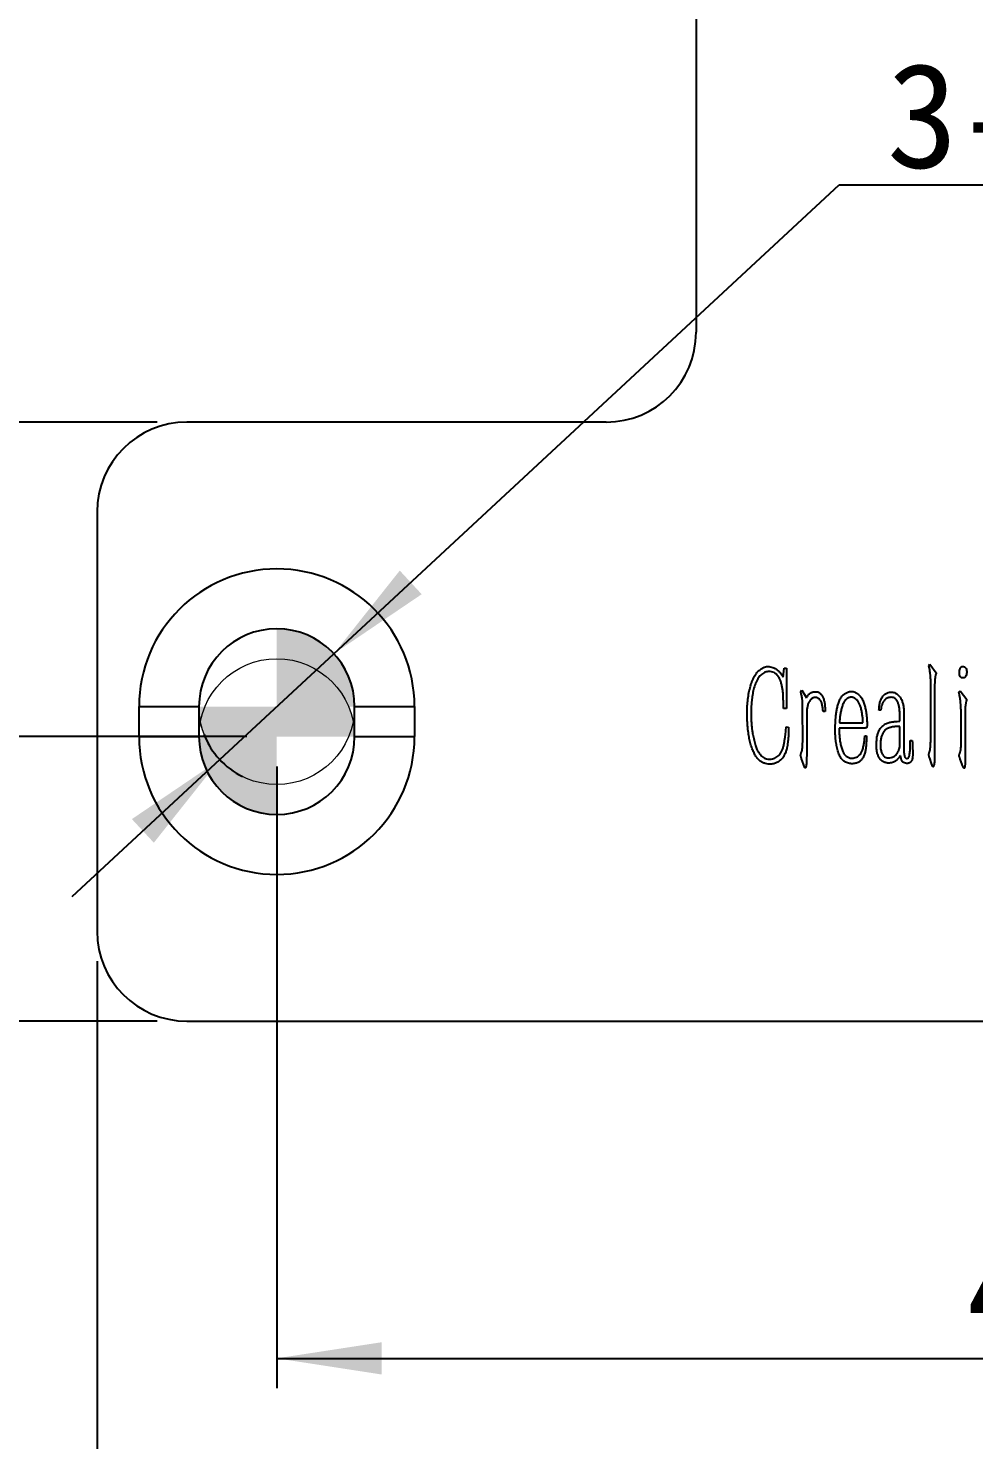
# Model space of a CAD drawing. Header units: millimetres. Extents: x 2 to 295, y 1 to 209.
# Drawn here: x 53.64 to 85.21, y 72.14 to 119.27 of the extents above; entities that cross this region are included whole.
import ezdxf

# ---------------------------------------------------------------- set-up
doc = ezdxf.new("R2010")
doc.units = ezdxf.units.MM
doc.layers.add('DIM', color=5, linetype='Continuous')
doc.styles.add('SLDTEXTSTYLE11', font='', dxfattribs={"width": 0.67})
doc.styles.add('SLDTEXTSTYLE12', font='')
doc.styles.get('SLDTEXTSTYLE11').set_extended_font_data('宋体')
doc.styles.get('SLDTEXTSTYLE12').set_extended_font_data('宋体')
doc.dimstyles.new('SLDDIMSTYLE0', dxfattribs={"dimtxt": 3.5, "dimasz": 3.5, "dimexe": 0, "dimexo": 0.0625, "dimgap": 0.875, "dimtad": 2, "dimrnd": 1e-09, "dimzin": 12, "dimdsep": 46, "dimtxsty": 'SLDTEXTSTYLE11', "dimsah": 1, "dimcen": 0.09, "dimadec": 0, "dimazin": 3, "dimtfac": 1, "dimtofl": 0, "dimtmove": 0, "dimatfit": 3, "dimfxl": 0, "dimfrac": 2, "dimtolj": 1, "dimtzin": 12, "dimarcsym": 0})
doc.dimstyles.new('SLDDIMSTYLE1', dxfattribs={"dimtxt": 3.5, "dimasz": 3.5, "dimexe": 0, "dimexo": 0.0625, "dimgap": 0.875, "dimtad": 2, "dimrnd": 1e-09, "dimzin": 12, "dimdsep": 46, "dimtxsty": 'SLDTEXTSTYLE11', "dimsah": 1, "dimcen": 0.09, "dimadec": 0, "dimazin": 3, "dimtfac": 1, "dimtmove": 0, "dimatfit": 0, "dimfxl": 0, "dimfrac": 2, "dimtolj": 1, "dimtzin": 12, "dimarcsym": 0})
doc.dimstyles.new('SLDDIMSTYLE2', dxfattribs={"dimtxt": 3.5, "dimasz": 3.5, "dimexe": 0, "dimexo": 0.0625, "dimgap": 0.875, "dimtad": 0, "dimtih": 1, "dimtoh": 1, "dimrnd": 1e-09, "dimzin": 12, "dimdsep": 46, "dimtxsty": 'SLDTEXTSTYLE11', "dimsah": 1, "dimcen": 0, "dimadec": 0, "dimazin": 3, "dimtfac": 1, "dimtmove": 0, "dimatfit": 3, "dimfxl": 0, "dimfrac": 2, "dimtolj": 1, "dimtzin": 12, "dimarcsym": 0})

# ---------------------------------------------------------------- blocks, each defined once
blk = doc.blocks.new('_D')
at = {"layer": 'DIM'}
for p, q in [((55.941, 88.115), (55.941, 68.239)), ((116.941, 88.115), (116.941, 68.239)), ((55.941, 69.239), (116.941, 69.239))]:
    blk.add_line(p, q, dxfattribs=at)
for points in [[(55.941, 69.239), (59.441, 68.701), (59.441, 69.778)], [(116.941, 69.239), (113.441, 69.778), (113.441, 68.701)]]:
    blk.add_solid(points, dxfattribs=at)
at = {"layer": 'DIM', "insert": (85.305, 73.312), "char_height": 3.5, "attachment_point": 1, "style": 'SLDTEXTSTYLE12'}
blk.add_mtext('61', dxfattribs=at)
blk = doc.blocks.new('_D_1')
at = {"layer": 'DIM'}
for p, q in [((61.941, 94.615), (61.941, 73.857)), ((109.941, 94.615), (109.941, 73.857)), ((61.941, 74.857), (109.941, 74.857))]:
    blk.add_line(p, q, dxfattribs=at)
for points in [[(61.941, 74.857), (65.441, 74.318), (65.441, 75.395)], [(109.941, 74.857), (106.441, 75.395), (106.441, 74.318)]]:
    blk.add_solid(points, dxfattribs=at)
at = {"layer": 'DIM', "insert": (84.969, 78.93), "char_height": 3.5, "attachment_point": 1, "style": 'SLDTEXTSTYLE12'}
blk.add_mtext('48', dxfattribs=at)
blk = doc.blocks.new('_D_2')
at = {"layer": 'DIM'}
for p, q in [((49.57, 95.615), (49.57, 102.345)), ((60.941, 95.615), (48.57, 95.615)), ((49.57, 95.615), (49.57, 86.115)), ((57.941, 86.115), (48.57, 86.115)), ((49.57, 86.115), (49.57, 79.384))]:
    blk.add_line(p, q, dxfattribs=at)
for points in [[(49.57, 95.615), (50.108, 99.115), (49.031, 99.115)], [(49.57, 86.115), (49.031, 82.615), (50.108, 82.615)]]:
    blk.add_solid(points, dxfattribs=at)
at = {"layer": 'DIM', "insert": (45.497, 89.243), "char_height": 3.5, "attachment_point": 1, "rotation": 90, "style": 'SLDTEXTSTYLE12'}
blk.add_mtext('9.5', dxfattribs=at)
blk = doc.blocks.new('_D_3')
at = {"layer": 'DIM'}
for p, q in [((57.941, 106.115), (40.221, 106.115)), ((41.221, 86.115), (41.221, 106.115)), ((57.941, 86.115), (40.221, 86.115))]:
    blk.add_line(p, q, dxfattribs=at)
for points in [[(41.221, 106.115), (40.683, 102.615), (41.76, 102.615)], [(41.221, 86.115), (41.76, 89.615), (40.683, 89.615)]]:
    blk.add_solid(points, dxfattribs=at)
at = {"layer": 'DIM', "insert": (37.149, 95.242), "char_height": 3.5, "attachment_point": 1, "rotation": 90, "style": 'SLDTEXTSTYLE12'}
blk.add_mtext('20', dxfattribs=at)
blk = doc.blocks.new('_D_4')
at = {"layer": 'DIM'}
for p, q in [((77.941, 144.615), (32.941, 144.615)), ((33.941, 86.115), (33.941, 144.615)), ((57.941, 86.115), (32.941, 86.115))]:
    blk.add_line(p, q, dxfattribs=at)
for points in [[(33.941, 144.615), (33.402, 141.115), (34.479, 141.115)], [(33.941, 86.115), (34.479, 89.615), (33.402, 89.615)]]:
    blk.add_solid(points, dxfattribs=at)
at = {"layer": 'DIM', "insert": (29.868, 115.066), "char_height": 3.5, "attachment_point": 1, "rotation": 90, "style": 'SLDTEXTSTYLE12'}
blk.add_mtext('58.5', dxfattribs=at)
blk = doc.blocks.new('SW_SYMBOL_HOLE_SINK')
at = {"layer": 'DIM', "color": 0}
for p, q in [((0, 875), (800, 75)), ((800, 75), (1600, 875))]:
    blk.add_line(p, q, dxfattribs=at)
blk = doc.blocks.new('_D_7')
at = {"layer": 'DIM'}
for p, q in [((63.847, 98.383), (80.719, 114.032)), ((80.719, 114.032), (105.833, 114.032)), ((60.035, 94.846), (63.847, 98.383)), ((60.035, 94.846), (55.1, 90.269))]:
    blk.add_line(p, q, dxfattribs=at)
blk.add_arc((61.941, 96.615), 2.6, 201.0375, 243.8839, dxfattribs=at)
for points in [[(63.847, 98.383), (66.779, 100.368), (66.047, 101.158)], [(60.035, 94.846), (57.102, 92.861), (57.835, 92.072)]]:
    blk.add_solid(points, dxfattribs=at)
at = {"layer": 'DIM', "xscale": 0.004072727272727273, "yscale": 0.004072727272727273, "zscale": 0.004072727272727273}
blk.add_blockref('SW_SYMBOL_HOLE_SINK', (94.557, 114.318), dxfattribs=at)
at = {"layer": 'DIM', "char_height": 3.5, "attachment_point": 1, "style": 'SLDTEXTSTYLE12'}
for s, insert in [('3-5.2*6.2', (82.307, 118.104)), ('90', (101.482, 118.104)), ('%%d', (104.204, 118.104))]:
    blk.add_mtext(s, dxfattribs=dict(at, insert=insert))
blk = doc.blocks.new('SW_DOWELSYMBOL_2')
at = {"linetype": 'Continuous', "lineweight": 0}
h = blk.add_hatch(color=0, dxfattribs=at)
edge = h.paths.add_edge_path(flags=0)
edge.add_arc((0, 0), 2.6, 0, 90)
edge.add_line((0, 2.6), (0, 0))
edge.add_line((0, 0), (2.6, 0))
h = blk.add_hatch(color=0, dxfattribs=at)
edge = h.paths.add_edge_path(flags=0)
edge.add_arc((0, 0), 2.6, 180, 270)
edge.add_line((0, -2.6), (0, 0))
edge.add_line((0, 0), (-2.6, 0))
at = {"color": 0, "linetype": 'Continuous', "lineweight": 0}
blk.add_circle((0, 0), 2.6, dxfattribs=at)
blk = doc.blocks.new('SW_DOWELSYMBOL_3')
at = {"linetype": 'Continuous', "lineweight": 0}
h = blk.add_hatch(color=0, dxfattribs=at)
edge = h.paths.add_edge_path(flags=0)
edge.add_arc((0, 0), 2.6, 0, 90)
edge.add_line((0, 2.6), (0, 0))
edge.add_line((0, 0), (2.6, 0))
h = blk.add_hatch(color=0, dxfattribs=at)
edge = h.paths.add_edge_path(flags=0)
edge.add_arc((0, 0), 2.6, 180, 270)
edge.add_line((0, -2.6), (0, 0))
edge.add_line((0, 0), (-2.6, 0))
at = {"color": 0, "linetype": 'Continuous', "lineweight": 0}
blk.add_circle((0, 0), 2.6, dxfattribs=at)

msp = doc.modelspace()

# ---------------------------------------------------------------- linework, layer by layer
at = {"color": 7, "linetype": 'Continuous', "lineweight": 25}
for p, q in [((75.941, 141.615), (75.941, 109.115)), ((72.941, 106.115), (58.941, 106.115)), ((55.941, 103.115), (55.941, 89.115)), ((83.712, 97.979), (83.752, 98.029)), ((83.752, 98.029), (83.964, 97.742)), ((78.8, 97.682), (78.845, 97.601)), ((78.845, 97.601), (78.881, 97.898)), ((78.881, 97.898), (78.956, 97.898)), ((78.956, 97.898), (78.956, 96.554)), ((83.732, 97.903), (83.712, 97.979)), ((79.436, 97.113), (79.476, 97.164)), ((79.456, 97.032), (79.436, 97.113)), ((79.476, 97.164), (79.628, 96.906)), ((83.777, 95.517), (83.777, 97.415)), ((83.908, 97.349), (83.908, 95.215)), ((84.715, 97.093), (84.755, 97.143)), ((84.735, 97.012), (84.715, 97.093)), ((84.755, 97.143), (84.981, 96.851)), ((57.341, 95.615), (57.341, 96.615)), ((57.341, 96.615), (59.341, 96.615)), ((59.341, 96.615), (59.341, 95.615)), ((64.541, 95.615), (64.541, 96.615)), ((64.541, 96.615), (66.541, 96.615)), ((66.541, 96.615), (66.541, 95.615)), ((79.496, 96.564), (79.496, 96.745)), ((78.956, 96.554), (78.861, 96.554)), ((79.501, 95.447), (79.496, 96.564)), ((79.637, 96.443), (79.637, 95.154)), ((80.247, 96.448), (80.186, 96.448)), ((80.247, 96.589), (80.247, 96.448)), ((80.735, 96.141), (80.73, 96.071)), ((82.114, 96.499), (82.048, 96.499)), ((82.119, 96.574), (82.114, 96.499)), ((82.743, 96.126), (82.743, 96.383)), ((82.884, 96.272), (82.874, 95.286)), ((84.79, 95.582), (84.79, 96.474)), ((84.926, 96.439), (84.931, 95.024)), ((78.926, 95.673), (78.951, 95.94)), ((78.951, 95.94), (79.032, 95.935)), ((81.535, 95.899), (80.72, 95.899)), ((80.73, 96.071), (81.51, 96.071)), ((82.652, 96.121), (82.743, 96.126)), ((82.743, 95.275), (82.743, 95.95)), ((57.341, 95.615), (59.341, 95.615)), ((64.541, 95.615), (66.541, 95.615)), ((81.57, 95.532), (81.576, 95.643)), ((81.576, 95.643), (81.631, 95.643)), ((82.718, 95.19), (82.743, 95.275)), ((83.091, 95.17), (83.095, 95.482)), ((83.095, 95.482), (83.161, 95.482)), ((83.166, 95.326), (83.176, 95.024)), ((83.908, 95.215), (83.903, 94.883)), ((79.531, 94.691), (79.466, 94.872)), ((79.637, 95.154), (79.628, 94.737)), ((82.789, 94.883), (82.764, 94.978)), ((83.802, 94.722), (83.742, 94.893)), ((84.825, 94.682), (84.765, 94.863)), ((84.931, 95.024), (84.931, 94.843)), ((79.551, 94.626), (79.531, 94.691)), ((83.823, 94.656), (83.802, 94.722)), ((58.941, 86.115), (113.941, 86.115))]:
    msp.add_line(p, q, dxfattribs=at)
for centre, radius, start, end in [((72.941, 109.115), 3, 270, 0), ((58.941, 103.115), 3, 90, 180), ((61.941, 96.615), 4.6, 0, 180), ((61.941, 96.615), 2.6, 0, 180), ((61.941, 95.615), 4.6, 180, 0), ((61.941, 95.615), 2.6, 180, 0), ((58.941, 89.115), 3, 180, 270)]:
    msp.add_arc(centre, radius, start, end, dxfattribs=at)
for points, knots in [([(77.673, 96.861), (77.683, 96.936), (77.703, 97.084), (77.748, 97.264), (77.79, 97.4), (77.823, 97.49), (77.859, 97.569), (77.895, 97.637), (77.933, 97.697), (77.974, 97.751), (78.019, 97.797), (78.066, 97.838), (78.112, 97.871), (78.155, 97.899), (78.192, 97.921), (78.239, 97.94), (78.3, 97.956), (78.351, 97.954), (78.378, 97.953)], [0, 0, 0, 0, 0.159166, 0.316764, 0.39181, 0.459733, 0.520259, 0.573925, 0.623399, 0.670652, 0.716047, 0.760048, 0.80109, 0.836844, 0.867712, 0.893412, 0.943693, 1, 1, 1, 1]), ([(78.418, 97.788), (78.395, 97.788), (78.351, 97.79), (78.284, 97.776), (78.22, 97.751), (78.159, 97.715), (78.1, 97.668), (78.048, 97.608), (77.999, 97.539), (77.958, 97.459), (77.921, 97.372), (77.888, 97.283), (77.861, 97.189), (77.833, 97.061), (77.808, 96.903), (77.79, 96.72), (77.78, 96.548), (77.777, 96.388), (77.78, 96.234), (77.786, 96.132), (77.788, 96.081)], [0, 0, 0, 0, 0.033505, 0.06687, 0.100813, 0.136183, 0.173507, 0.212522, 0.254455, 0.299914, 0.347279, 0.394858, 0.44364, 0.492859, 0.590166, 0.682954, 0.769454, 0.847642, 0.922853, 1, 1, 1, 1]), ([(78.378, 97.953), (78.405, 97.949), (78.461, 97.939), (78.543, 97.909), (78.623, 97.868), (78.693, 97.809), (78.755, 97.749), (78.786, 97.703), (78.8, 97.682)], [0, 0, 0, 0, 0.159856, 0.327635, 0.501921, 0.681981, 0.852769, 1, 1, 1, 1]), ([(78.861, 96.554), (78.861, 96.579), (78.86, 96.63), (78.858, 96.711), (78.856, 96.804), (78.852, 96.909), (78.85, 97.021), (78.839, 97.136), (78.822, 97.253), (78.796, 97.369), (78.762, 97.482), (78.723, 97.567), (78.685, 97.627), (78.655, 97.666), (78.621, 97.7), (78.572, 97.736), (78.506, 97.772), (78.447, 97.783), (78.418, 97.788)], [0, 0, 0, 0, 0.051405, 0.107549, 0.172083, 0.247641, 0.329001, 0.409064, 0.491253, 0.576647, 0.660753, 0.738418, 0.774946, 0.809678, 0.842689, 0.874894, 0.937531, 1, 1, 1, 1]), ([(83.777, 97.415), (83.777, 97.447), (83.777, 97.513), (83.77, 97.612), (83.763, 97.706), (83.753, 97.787), (83.744, 97.851), (83.736, 97.887), (83.732, 97.903)], [0, 0, 0, 0, 0.194321, 0.405664, 0.606727, 0.770342, 0.900868, 1, 1, 1, 1]), ([(83.964, 97.742), (83.958, 97.727), (83.947, 97.701), (83.937, 97.667), (83.932, 97.64), (83.927, 97.614), (83.923, 97.581), (83.915, 97.526), (83.909, 97.448), (83.909, 97.383), (83.908, 97.349)], [0, 0, 0, 0, 0.121741, 0.215112, 0.262722, 0.327195, 0.411973, 0.513657, 0.745969, 1, 1, 1, 1]), ([(84.735, 97.737), (84.735, 97.749), (84.737, 97.779), (84.741, 97.827), (84.752, 97.878), (84.771, 97.917), (84.792, 97.942), (84.814, 97.953), (84.84, 97.958), (84.868, 97.957), (84.897, 97.951), (84.922, 97.936), (84.942, 97.915), (84.962, 97.878), (84.978, 97.823), (84.98, 97.776), (84.981, 97.752)], [0, 0, 0, 0, 0.06777, 0.160259, 0.260352, 0.351112, 0.393251, 0.436228, 0.481869, 0.534653, 0.588806, 0.640325, 0.691039, 0.746758, 0.868316, 1, 1, 1, 1]), ([(84.845, 97.576), (84.836, 97.577), (84.82, 97.578), (84.796, 97.586), (84.777, 97.601), (84.756, 97.629), (84.737, 97.675), (84.736, 97.715), (84.735, 97.737)], [0, 0, 0, 0, 0.119936, 0.228723, 0.33563, 0.452085, 0.705606, 1, 1, 1, 1]), ([(84.981, 97.752), (84.977, 97.729), (84.969, 97.684), (84.948, 97.633), (84.925, 97.6), (84.902, 97.585), (84.875, 97.575), (84.855, 97.575), (84.845, 97.576)], [0, 0, 0, 0, 0.285688, 0.543985, 0.659912, 0.76571, 0.87683, 1, 1, 1, 1]), ([(79.628, 96.906), (79.638, 96.924), (79.658, 96.959), (79.691, 97.008), (79.733, 97.051), (79.777, 97.079), (79.819, 97.097), (79.858, 97.107), (79.903, 97.112), (79.952, 97.116), (80.005, 97.112), (80.056, 97.089), (80.103, 97.05), (80.127, 97.016), (80.141, 96.997)], [0, 0, 0, 0, 0.095544, 0.186159, 0.277069, 0.373452, 0.427442, 0.489814, 0.559922, 0.638816, 0.720419, 0.803915, 0.895267, 1, 1, 1, 1]), ([(80.589, 95.955), (80.59, 95.989), (80.592, 96.055), (80.596, 96.15), (80.604, 96.237), (80.613, 96.343), (80.63, 96.463), (80.657, 96.598), (80.695, 96.727), (80.736, 96.831), (80.776, 96.909), (80.811, 96.961), (80.85, 97.005), (80.894, 97.04), (80.939, 97.068), (80.982, 97.091), (81.025, 97.108), (81.053, 97.115), (81.067, 97.118)], [0, 0, 0, 0, 0.075818, 0.146134, 0.211033, 0.271018, 0.381064, 0.480958, 0.578429, 0.679177, 0.728658, 0.774831, 0.817912, 0.859199, 0.898477, 0.935337, 0.968612, 1, 1, 1, 1]), ([(81.067, 97.118), (81.087, 97.12), (81.127, 97.125), (81.188, 97.117), (81.249, 97.097), (81.308, 97.066), (81.363, 97.026), (81.413, 96.979), (81.455, 96.925), (81.503, 96.843), (81.55, 96.734), (81.586, 96.6), (81.611, 96.474), (81.629, 96.361), (81.639, 96.262), (81.646, 96.176), (81.65, 96.095), (81.651, 96.03), (81.65, 95.982), (81.649, 95.953), (81.644, 95.933), (81.64, 95.916), (81.625, 95.908), (81.604, 95.902), (81.573, 95.901), (81.549, 95.9), (81.535, 95.899)], [0, 0, 0, 0, 0.037801, 0.075322, 0.114471, 0.156308, 0.199319, 0.241463, 0.284567, 0.328386, 0.41718, 0.505719, 0.587865, 0.65895, 0.719802, 0.772559, 0.821481, 0.871287, 0.894097, 0.911837, 0.925164, 0.93372, 0.94211, 0.955216, 0.974851, 1, 1, 1, 1]), ([(82.048, 96.499), (82.05, 96.526), (82.054, 96.576), (82.06, 96.649), (82.072, 96.72), (82.093, 96.793), (82.125, 96.87), (82.16, 96.935), (82.196, 96.985), (82.229, 97.018), (82.266, 97.046), (82.321, 97.075), (82.395, 97.101), (82.457, 97.102), (82.487, 97.103)], [0, 0, 0, 0, 0.0961505, 0.1799901, 0.2620238, 0.3525149, 0.451274, 0.5589824, 0.614924, 0.6701708, 0.7246851, 0.7810898, 0.8922734, 1, 1, 1, 1]), ([(82.487, 97.103), (82.506, 97.1), (82.545, 97.093), (82.599, 97.072), (82.65, 97.042), (82.694, 97.002), (82.734, 96.959), (82.768, 96.911), (82.797, 96.859), (82.827, 96.785), (82.854, 96.689), (82.871, 96.59), (82.877, 96.506), (82.882, 96.435), (82.884, 96.356), (82.884, 96.301), (82.884, 96.272)], [0, 0, 0, 0, 0.058878, 0.116003, 0.17307, 0.231781, 0.290923, 0.349204, 0.407451, 0.466778, 0.585416, 0.703091, 0.76542, 0.835807, 0.914221, 1, 1, 1, 1]), ([(78.448, 94.696), (78.416, 94.695), (78.35, 94.692), (78.253, 94.714), (78.163, 94.749), (78.094, 94.789), (78.045, 94.829), (78.01, 94.866), (77.975, 94.907), (77.941, 94.956), (77.907, 95.011), (77.875, 95.072), (77.845, 95.139), (77.804, 95.237), (77.76, 95.374), (77.724, 95.519), (77.701, 95.645), (77.687, 95.748), (77.673, 95.857), (77.658, 96.009), (77.646, 96.197), (77.64, 96.42), (77.647, 96.641), (77.664, 96.787), (77.673, 96.861)], [0, 0, 0, 0, 0.037676, 0.076741, 0.115303, 0.151318, 0.169792, 0.189412, 0.210765, 0.234022, 0.259068, 0.286111, 0.31473, 0.345375, 0.411504, 0.48305, 0.521372, 0.562098, 0.605063, 0.650253, 0.740982, 0.826873, 0.911914, 1, 1, 1, 1]), ([(79.496, 96.745), (79.496, 96.771), (79.494, 96.824), (79.482, 96.902), (79.47, 96.972), (79.46, 97.014), (79.456, 97.032)], [0, 0, 0, 0, 0.267315, 0.549796, 0.808133, 1, 1, 1, 1]), ([(79.909, 96.922), (79.895, 96.919), (79.867, 96.914), (79.827, 96.895), (79.789, 96.868), (79.755, 96.833), (79.723, 96.792), (79.697, 96.746), (79.677, 96.694), (79.658, 96.623), (79.643, 96.539), (79.639, 96.473), (79.637, 96.443)], [0, 0, 0, 0, 0.07185, 0.144565, 0.220844, 0.303916, 0.390406, 0.479388, 0.570829, 0.668169, 0.849602, 1, 1, 1, 1]), ([(80.186, 96.448), (80.182, 96.491), (80.174, 96.573), (80.156, 96.672), (80.137, 96.743), (80.117, 96.79), (80.09, 96.83), (80.059, 96.864), (80.024, 96.891), (79.988, 96.912), (79.949, 96.921), (79.923, 96.922), (79.909, 96.922)], [0, 0, 0, 0, 0.213409, 0.405564, 0.493655, 0.576576, 0.654457, 0.730838, 0.803433, 0.870371, 0.934907, 1, 1, 1, 1]), ([(80.141, 96.997), (80.149, 96.984), (80.166, 96.955), (80.187, 96.907), (80.206, 96.853), (80.219, 96.793), (80.231, 96.734), (80.24, 96.68), (80.246, 96.633), (80.246, 96.603), (80.247, 96.589)], [0, 0, 0, 0, 0.111437, 0.233776, 0.368908, 0.516722, 0.663035, 0.790866, 0.903616, 1, 1, 1, 1]), ([(81.118, 96.932), (81.102, 96.93), (81.071, 96.926), (81.025, 96.91), (80.983, 96.883), (80.942, 96.848), (80.906, 96.807), (80.874, 96.759), (80.846, 96.705), (80.817, 96.625), (80.787, 96.517), (80.763, 96.406), (80.749, 96.317), (80.741, 96.254), (80.736, 96.196), (80.735, 96.159), (80.735, 96.141)], [0, 0, 0, 0, 0.0501713, 0.099428, 0.1520369, 0.2078301, 0.2663561, 0.3263487, 0.3900182, 0.4564829, 0.5963911, 0.7435571, 0.8159727, 0.8826047, 0.9441347, 1, 1, 1, 1]), ([(81.51, 96.071), (81.51, 96.105), (81.509, 96.176), (81.5, 96.285), (81.485, 96.404), (81.463, 96.508), (81.441, 96.592), (81.423, 96.65), (81.401, 96.701), (81.371, 96.76), (81.327, 96.823), (81.274, 96.873), (81.228, 96.904), (81.192, 96.92), (81.155, 96.93), (81.13, 96.931), (81.118, 96.932)], [0, 0, 0, 0, 0.100154, 0.205666, 0.320598, 0.449523, 0.514818, 0.573559, 0.627866, 0.676869, 0.766448, 0.849622, 0.88947, 0.926821, 0.963605, 1, 1, 1, 1]), ([(82.426, 96.926), (82.411, 96.924), (82.381, 96.92), (82.338, 96.907), (82.299, 96.887), (82.264, 96.862), (82.233, 96.831), (82.205, 96.796), (82.18, 96.756), (82.16, 96.713), (82.142, 96.672), (82.13, 96.634), (82.121, 96.602), (82.12, 96.583), (82.119, 96.574)], [0, 0, 0, 0, 0.092694, 0.180921, 0.265415, 0.351035, 0.43558, 0.524789, 0.616941, 0.713976, 0.806623, 0.88411, 0.949621, 1, 1, 1, 1]), ([(82.743, 96.383), (82.742, 96.424), (82.74, 96.504), (82.726, 96.602), (82.708, 96.675), (82.694, 96.724), (82.676, 96.767), (82.656, 96.805), (82.633, 96.838), (82.61, 96.866), (82.583, 96.888), (82.545, 96.91), (82.493, 96.927), (82.449, 96.927), (82.426, 96.926)], [0, 0, 0, 0, 0.1735101, 0.3391348, 0.4168388, 0.4892744, 0.5542345, 0.6148457, 0.6707807, 0.7221617, 0.7699032, 0.8160227, 0.9053759, 1, 1, 1, 1]), ([(84.79, 96.474), (84.79, 96.483), (84.789, 96.508), (84.787, 96.553), (84.782, 96.615), (84.777, 96.688), (84.772, 96.761), (84.767, 96.824), (84.761, 96.869), (84.757, 96.911), (84.748, 96.956), (84.739, 96.992), (84.735, 97.012)], [0, 0, 0, 0, 0.052292, 0.136306, 0.250781, 0.395541, 0.541772, 0.656354, 0.742184, 0.796273, 0.887199, 1, 1, 1, 1]), ([(84.981, 96.851), (84.975, 96.834), (84.964, 96.805), (84.954, 96.767), (84.949, 96.738), (84.944, 96.712), (84.939, 96.68), (84.932, 96.643), (84.927, 96.6), (84.924, 96.551), (84.924, 96.497), (84.925, 96.458), (84.926, 96.439)], [0, 0, 0, 0, 0.126153, 0.227225, 0.276126, 0.339691, 0.417277, 0.507453, 0.611493, 0.727469, 0.857485, 1, 1, 1, 1]), ([(77.788, 96.081), (77.792, 96.035), (77.801, 95.94), (77.814, 95.821), (77.83, 95.72), (77.846, 95.637), (77.865, 95.546), (77.887, 95.453), (77.912, 95.363), (77.935, 95.284), (77.959, 95.219), (77.99, 95.152), (78.033, 95.081), (78.09, 95.006), (78.153, 94.943), (78.221, 94.895), (78.297, 94.868), (78.35, 94.864), (78.378, 94.863)], [0, 0, 0, 0, 0.09472, 0.193819, 0.24646, 0.304558, 0.367659, 0.435798, 0.501846, 0.558299, 0.605562, 0.643201, 0.709306, 0.774774, 0.836788, 0.891513, 0.94409, 1, 1, 1, 1]), ([(78.378, 94.863), (78.403, 94.862), (78.455, 94.862), (78.532, 94.881), (78.607, 94.913), (78.677, 94.959), (78.739, 95.021), (78.791, 95.097), (78.833, 95.188), (78.862, 95.292), (78.885, 95.405), (78.9, 95.501), (78.911, 95.573), (78.918, 95.616), (78.922, 95.649), (78.925, 95.666), (78.926, 95.673)], [0, 0, 0, 0, 0.069607, 0.141747, 0.216626, 0.291923, 0.370544, 0.454368, 0.545316, 0.64417, 0.750125, 0.860023, 0.91038, 0.951091, 0.980707, 1, 1, 1, 1]), ([(79.032, 95.935), (79.032, 95.91), (79.032, 95.865), (79.031, 95.803), (79.031, 95.754), (79.029, 95.714), (79.027, 95.677), (79.024, 95.635), (79.02, 95.585), (79.012, 95.511), (79.004, 95.423), (78.992, 95.324), (78.976, 95.227), (78.944, 95.126), (78.901, 95.02), (78.852, 94.936), (78.806, 94.873), (78.765, 94.831), (78.72, 94.793), (78.67, 94.761), (78.617, 94.734), (78.561, 94.715), (78.505, 94.701), (78.467, 94.698), (78.448, 94.696)], [0, 0, 0, 0, 0.0492072, 0.0895601, 0.1220405, 0.1461721, 0.1688288, 0.196455, 0.2295558, 0.2681387, 0.3432969, 0.4052472, 0.4652799, 0.5372033, 0.6139665, 0.6913595, 0.7296432, 0.7679237, 0.8063558, 0.8462105, 0.8858216, 0.9239531, 0.9619065, 1, 1, 1, 1]), ([(81.178, 94.711), (81.159, 94.711), (81.121, 94.709), (81.062, 94.715), (80.998, 94.734), (80.941, 94.758), (80.892, 94.785), (80.857, 94.815), (80.821, 94.848), (80.786, 94.888), (80.752, 94.936), (80.725, 94.996), (80.696, 95.065), (80.666, 95.171), (80.634, 95.313), (80.608, 95.46), (80.595, 95.587), (80.589, 95.697), (80.588, 95.821), (80.588, 95.909), (80.589, 95.955)], [0, 0, 0, 0, 0.0361509, 0.0734624, 0.115438, 0.1653073, 0.1931658, 0.2226724, 0.2543837, 0.2882075, 0.3256401, 0.3681027, 0.4158955, 0.4692616, 0.5825501, 0.6968866, 0.7588961, 0.8298505, 0.9103524, 1, 1, 1, 1]), ([(80.72, 95.899), (80.721, 95.854), (80.722, 95.766), (80.726, 95.634), (80.741, 95.498), (80.762, 95.38), (80.784, 95.283), (80.804, 95.214), (80.825, 95.151), (80.849, 95.095), (80.877, 95.045), (80.911, 95.001), (80.95, 94.965), (80.993, 94.935), (81.04, 94.912), (81.089, 94.899), (81.138, 94.893), (81.171, 94.896), (81.188, 94.898)], [0, 0, 0, 0, 0.110128, 0.213106, 0.319622, 0.4412, 0.502942, 0.560634, 0.614105, 0.66317, 0.708994, 0.752322, 0.795313, 0.837707, 0.879693, 0.920276, 0.959614, 1, 1, 1, 1]), ([(81.978, 95.573), (81.981, 95.59), (81.987, 95.626), (82.003, 95.68), (82.023, 95.738), (82.045, 95.797), (82.074, 95.856), (82.112, 95.91), (82.158, 95.958), (82.209, 96.001), (82.265, 96.037), (82.323, 96.066), (82.384, 96.087), (82.445, 96.099), (82.504, 96.106), (82.559, 96.114), (82.607, 96.118), (82.638, 96.12), (82.652, 96.121)], [0, 0, 0, 0, 0.054272, 0.113523, 0.17561, 0.242927, 0.311372, 0.379128, 0.446936, 0.516609, 0.586505, 0.653569, 0.719083, 0.78457, 0.847754, 0.904607, 0.955062, 1, 1, 1, 1]), ([(82.743, 95.95), (82.718, 95.95), (82.666, 95.95), (82.6, 95.948), (82.543, 95.945), (82.496, 95.936), (82.445, 95.924), (82.39, 95.907), (82.337, 95.887), (82.289, 95.861), (82.248, 95.828), (82.213, 95.79), (82.186, 95.747), (82.161, 95.701), (82.141, 95.651), (82.126, 95.597), (82.114, 95.538), (82.104, 95.476), (82.099, 95.409), (82.095, 95.339), (82.097, 95.269), (82.103, 95.204), (82.116, 95.144), (82.128, 95.107), (82.134, 95.089)], [0, 0, 0, 0, 0.0591193, 0.1199821, 0.1527775, 0.1894832, 0.2301363, 0.275161, 0.3202442, 0.3616082, 0.4020338, 0.4406421, 0.4799606, 0.5194964, 0.5609559, 0.6040019, 0.6491398, 0.6979253, 0.7497842, 0.804931, 0.859468, 0.9102388, 0.9566186, 1, 1, 1, 1]), ([(79.466, 94.872), (79.461, 94.888), (79.451, 94.914), (79.441, 94.95), (79.434, 94.976), (79.432, 94.999), (79.439, 95.024), (79.449, 95.056), (79.462, 95.093), (79.474, 95.134), (79.485, 95.174), (79.488, 95.207), (79.491, 95.235), (79.492, 95.263), (79.494, 95.298), (79.496, 95.338), (79.499, 95.377), (79.499, 95.409), (79.502, 95.431), (79.502, 95.442), (79.501, 95.447)], [0, 0, 0, 0, 0.081948, 0.14546, 0.189828, 0.217888, 0.263227, 0.32067, 0.388956, 0.464512, 0.539067, 0.600514, 0.634904, 0.681972, 0.743062, 0.815566, 0.886802, 0.941481, 0.978406, 1, 1, 1, 1]), ([(81.631, 95.643), (81.63, 95.603), (81.63, 95.526), (81.626, 95.411), (81.619, 95.296), (81.605, 95.179), (81.58, 95.06), (81.541, 94.966), (81.503, 94.896), (81.47, 94.85), (81.434, 94.81), (81.395, 94.776), (81.35, 94.748), (81.299, 94.729), (81.241, 94.715), (81.199, 94.713), (81.178, 94.711)], [0, 0, 0, 0, 0.102437, 0.200409, 0.297896, 0.401132, 0.506153, 0.611905, 0.663525, 0.711604, 0.757668, 0.801968, 0.846493, 0.892791, 0.944359, 1, 1, 1, 1]), ([(81.188, 94.898), (81.211, 94.901), (81.26, 94.909), (81.329, 94.942), (81.392, 94.989), (81.437, 95.041), (81.467, 95.092), (81.489, 95.14), (81.507, 95.197), (81.532, 95.284), (81.556, 95.396), (81.566, 95.488), (81.57, 95.532)], [0, 0, 0, 0, 0.08851, 0.18185, 0.278758, 0.378865, 0.434739, 0.499587, 0.573721, 0.658153, 0.833552, 1, 1, 1, 1]), ([(82.401, 94.731), (82.385, 94.731), (82.354, 94.729), (82.307, 94.734), (82.261, 94.744), (82.217, 94.761), (82.174, 94.783), (82.137, 94.812), (82.102, 94.844), (82.063, 94.896), (82.023, 94.968), (81.996, 95.049), (81.981, 95.119), (81.974, 95.179), (81.968, 95.245), (81.968, 95.316), (81.968, 95.387), (81.971, 95.454), (81.973, 95.515), (81.977, 95.554), (81.978, 95.573)], [0, 0, 0, 0, 0.043197, 0.086568, 0.129459, 0.173496, 0.217035, 0.260621, 0.303277, 0.347696, 0.437891, 0.53065, 0.581053, 0.636306, 0.696804, 0.763295, 0.83046, 0.892173, 0.948437, 1, 1, 1, 1]), ([(82.874, 95.286), (82.874, 95.249), (82.875, 95.177), (82.881, 95.09), (82.889, 95.028), (82.896, 94.988), (82.905, 94.955), (82.915, 94.929), (82.928, 94.908), (82.946, 94.894), (82.967, 94.887), (82.982, 94.888), (82.99, 94.888)], [0, 0, 0, 0, 0.245899, 0.474194, 0.577342, 0.664714, 0.739965, 0.802163, 0.85434, 0.900215, 0.947175, 1, 1, 1, 1]), ([(83.161, 95.482), (83.162, 95.465), (83.163, 95.435), (83.164, 95.392), (83.167, 95.357), (83.166, 95.335), (83.166, 95.326)], [0, 0, 0, 0, 0.315897, 0.588603, 0.818308, 1, 1, 1, 1]), ([(83.742, 94.893), (83.738, 94.909), (83.731, 94.936), (83.72, 94.972), (83.715, 94.998), (83.711, 95.019), (83.717, 95.043), (83.728, 95.073), (83.741, 95.108), (83.75, 95.145), (83.757, 95.185), (83.763, 95.232), (83.768, 95.291), (83.772, 95.363), (83.776, 95.44), (83.777, 95.492), (83.777, 95.517)], [0, 0, 0, 0, 0.077782, 0.136194, 0.176968, 0.199562, 0.236445, 0.291049, 0.353469, 0.411585, 0.472416, 0.543516, 0.634333, 0.75435, 0.88369, 1, 1, 1, 1]), ([(84.729, 94.998), (84.731, 95.004), (84.734, 95.021), (84.746, 95.048), (84.758, 95.084), (84.77, 95.123), (84.779, 95.167), (84.785, 95.217), (84.788, 95.265), (84.79, 95.301), (84.79, 95.324), (84.79, 95.343), (84.79, 95.367), (84.79, 95.398), (84.79, 95.435), (84.79, 95.479), (84.79, 95.528), (84.79, 95.564), (84.79, 95.582)], [0, 0, 0, 0, 0.029663, 0.084682, 0.15284, 0.218626, 0.293268, 0.382211, 0.470653, 0.540012, 0.560176, 0.591682, 0.63327, 0.68494, 0.747952, 0.821046, 0.905482, 1, 1, 1, 1]), ([(79.628, 94.737), (79.626, 94.714), (79.622, 94.671), (79.615, 94.622), (79.607, 94.591), (79.603, 94.578), (79.595, 94.568), (79.59, 94.57), (79.587, 94.57)], [0, 0, 0, 0, 0.387346, 0.706319, 0.825969, 0.911434, 0.958337, 1, 1, 1, 1]), ([(82.134, 95.089), (82.14, 95.073), (82.151, 95.043), (82.172, 95.002), (82.195, 94.969), (82.221, 94.945), (82.25, 94.928), (82.281, 94.918), (82.315, 94.909), (82.338, 94.909), (82.35, 94.908)], [0, 0, 0, 0, 0.169302, 0.317175, 0.446043, 0.557897, 0.662544, 0.770963, 0.880657, 1, 1, 1, 1]), ([(82.35, 94.908), (82.372, 94.908), (82.419, 94.908), (82.479, 94.919), (82.529, 94.936), (82.567, 94.96), (82.603, 94.992), (82.636, 95.031), (82.665, 95.072), (82.69, 95.113), (82.708, 95.152), (82.715, 95.178), (82.718, 95.19)], [0, 0, 0, 0, 0.128385, 0.276834, 0.358511, 0.445303, 0.539399, 0.642933, 0.747721, 0.840325, 0.924818, 1, 1, 1, 1]), ([(82.764, 94.978), (82.741, 94.949), (82.697, 94.892), (82.637, 94.826), (82.581, 94.779), (82.528, 94.756), (82.468, 94.738), (82.424, 94.734), (82.401, 94.731)], [0, 0, 0, 0, 0.239126, 0.472137, 0.588265, 0.712982, 0.848714, 1, 1, 1, 1]), ([(83.176, 95.024), (83.175, 94.994), (83.174, 94.94), (83.165, 94.876), (83.153, 94.831), (83.136, 94.803), (83.116, 94.776), (83.091, 94.753), (83.063, 94.735), (83.031, 94.723), (82.998, 94.717), (82.953, 94.718), (82.901, 94.731), (82.855, 94.756), (82.827, 94.786), (82.81, 94.813), (82.798, 94.846), (82.792, 94.87), (82.789, 94.883)], [0, 0, 0, 0, 0.127821, 0.235118, 0.282701, 0.329689, 0.377529, 0.427325, 0.475967, 0.523599, 0.571999, 0.621795, 0.717604, 0.803921, 0.846803, 0.893038, 0.944088, 1, 1, 1, 1]), ([(82.99, 94.888), (83, 94.889), (83.02, 94.892), (83.039, 94.912), (83.051, 94.935), (83.06, 94.959), (83.067, 94.99), (83.075, 95.039), (83.085, 95.1), (83.089, 95.148), (83.091, 95.17)], [0, 0, 0, 0, 0.088727, 0.184346, 0.245906, 0.327724, 0.426058, 0.546729, 0.791565, 1, 1, 1, 1]), ([(83.903, 94.883), (83.903, 94.861), (83.902, 94.819), (83.898, 94.761), (83.893, 94.71), (83.884, 94.669), (83.874, 94.637), (83.868, 94.618), (83.861, 94.602), (83.855, 94.605), (83.853, 94.606)], [0, 0, 0, 0, 0.22788, 0.427955, 0.603223, 0.749826, 0.864818, 0.938521, 0.980505, 1, 1, 1, 1]), ([(84.765, 94.863), (84.76, 94.875), (84.753, 94.896), (84.741, 94.924), (84.736, 94.944), (84.728, 94.96), (84.726, 94.978), (84.728, 94.991), (84.729, 94.998)], [0, 0, 0, 0, 0.273716, 0.481148, 0.630379, 0.71509, 0.841912, 1, 1, 1, 1]), ([(84.931, 94.843), (84.931, 94.805), (84.931, 94.737), (84.923, 94.658), (84.917, 94.605), (84.91, 94.582), (84.907, 94.564), (84.899, 94.561), (84.896, 94.561)], [0, 0, 0, 0, 0.38374, 0.706848, 0.831751, 0.919184, 0.972267, 1, 1, 1, 1]), ([(79.587, 94.57), (79.585, 94.571), (79.579, 94.573), (79.568, 94.579), (79.56, 94.599), (79.555, 94.616), (79.551, 94.626)], [0, 0, 0, 0, 0.100758, 0.248307, 0.519709, 1, 1, 1, 1]), ([(83.853, 94.606), (83.851, 94.608), (83.843, 94.613), (83.835, 94.627), (83.826, 94.641), (83.823, 94.652), (83.823, 94.656)], [0, 0, 0, 0, 0.1421863, 0.4539502, 0.7943303, 1, 1, 1, 1]), ([(84.896, 94.561), (84.892, 94.561), (84.885, 94.562), (84.876, 94.572), (84.866, 94.591), (84.851, 94.617), (84.837, 94.649), (84.829, 94.671), (84.825, 94.682)], [0, 0, 0, 0, 0.068925, 0.145726, 0.277741, 0.506574, 0.76781, 1, 1, 1, 1])]:
    msp.add_open_spline(points, degree=3, knots=knots, dxfattribs=at)

# ---------------------------------------------------------------- block references
at = {"color": 7, "linetype": 'Continuous', "lineweight": 0}
for name, p in [('SW_DOWELSYMBOL_3', (61.941, 96.615)), ('SW_DOWELSYMBOL_2', (61.941, 95.615))]:
    msp.add_blockref(name, p, dxfattribs=at)

# ---------------------------------------------------------------- dimensions: what is measured, and where the dimension line sits
at = {"layer": 'DIM'}
for base, p1, p2, dimstyle, picture, middle in [((33.941, 144.615), (58.941, 86.115), (78.941, 144.615), 'SLDDIMSTYLE0', '_D_4', (33.941, 117.788)), ((41.221, 106.115), (58.941, 86.115), (58.941, 106.115), 'SLDDIMSTYLE0', '_D_3', (41.221, 96.603)), ((49.57, 86.115), (61.941, 95.615), (58.941, 86.115), 'SLDDIMSTYLE1', '_D_2', (49.57, 91.284))]:
    dim = msp.add_linear_dim(base=base, p1=p1, p2=p2, angle=90, dimstyle=dimstyle, dxfattribs=at)
    dim.commit()
    dim.dimension.update_dxf_attribs({"geometry": picture, "text_midpoint": middle, "dimtype": 160})
dim = msp.add_diameter_dim_2p(p1=(63.847, 98.383), p2=(60.035, 94.846), text='3-5.2*6.2{\\fGDT;w}90%%d', dimstyle='SLDDIMSTYLE2', override={"dimpost": '<>'}, dxfattribs=at)
dim.commit()
dim.dimension.update_dxf_attribs({"geometry": '_D_7', "text_midpoint": (94.07, 116.282), "dimtype": 163})
for base, p1, p2, picture, middle in [((109.941, 74.857), (61.941, 95.615), (109.941, 95.615), '_D_1', (86.33, 74.857)), ((116.941, 69.239), (55.941, 89.115), (116.941, 89.115), '_D', (86.666, 69.239))]:
    dim = msp.add_linear_dim(base=base, p1=p1, p2=p2, dimstyle='SLDDIMSTYLE0', dxfattribs=at)
    dim.commit()
    dim.dimension.update_dxf_attribs({"geometry": picture, "text_midpoint": middle, "dimtype": 160})

doc.saveas('drawing.dxf')
